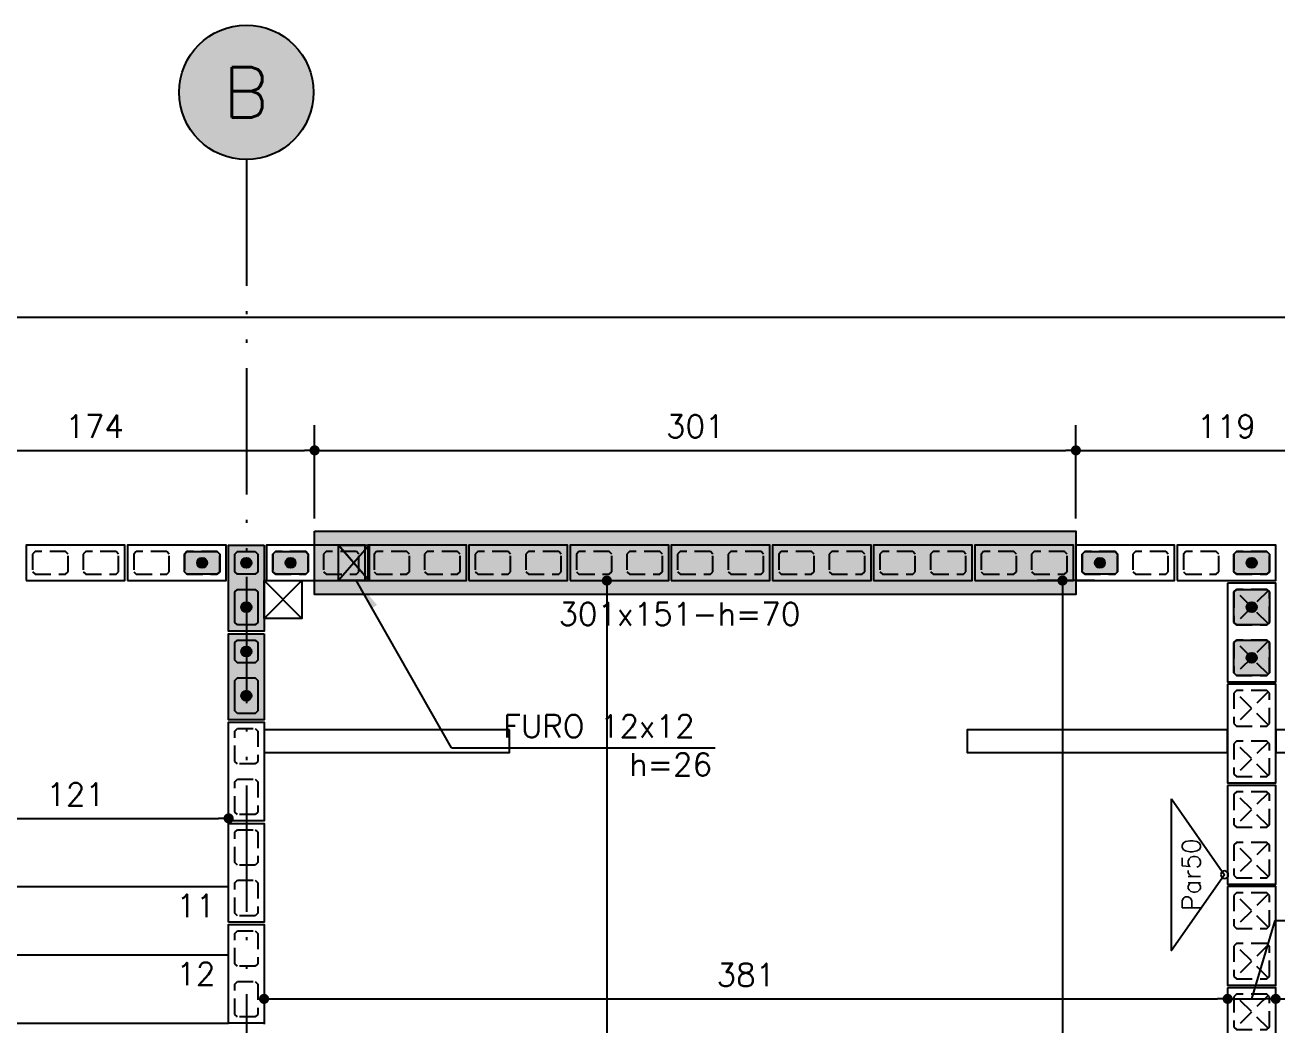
# Model space of a CAD drawing. Extents: x -14651 to 3496, y -7403 to -1290.
# Drawn here: x 2379 to 2874, y -6204.3 to -5808.9 of the extents above; entities that cross this region are included whole.
import ezdxf
from ezdxf.enums import TextEntityAlignment as Align

# ---------------------------------------------------------------- set-up
doc = ezdxf.new("R2010")
doc.units = 0
doc.header["$LTSCALE"] = 25
doc.linetypes.add('DASHED2', pattern=[0.375, 0.25, -0.125])
doc.linetypes.add('ESTILO_TQS_0004', pattern=[3.3, 2, -0.4, 0.05, -0.4, 0.05, -0.4])
for name, color, linetype in [('203', 1, 'DASHED2'), ('213', 252, 'Continuous'), ('241', 2, 'Continuous'), ('247', 50, 'Continuous'), ('248', 100, 'Continuous'), ('ABERTURAS', 53, 'Continuous'), ('ac-furo', 170, 'Continuous'), ('ALVENARIA NÃO ESTRUTURAL', 242, 'Continuous'), ('Arranque', 14, 'Continuous'), ('COTA', 1, 'Continuous'), ('EIXOS', 1, 'ESTILO_TQS_0004'), ('FERRO', 5, 'Continuous'), ('H2', 252, 'Continuous'), ('H4', 254, 'Continuous'), ('IND-EIXOS', 2, 'Continuous'), ('Linha_fina', 1, 'Continuous'), ('Pena_1', 1, 'Continuous'), ('Pena_2', 2, 'Continuous'), ('T1', 2, 'Continuous'), ('TEXT-EIXOS', 3, 'Continuous'), ('TJANELA', 2, 'Continuous'), ('VIGA', 3, 'Continuous')]:
    doc.layers.add(name, color=color, linetype=linetype)
doc.styles.add('COTA', font='romans.shx')
doc.styles.get("Standard").update_dxf_attribs({"font": 'romans.shx'})
doc.styles.add('Texto1', font='romans.shx', dxfattribs={"height": 9})
doc.dimstyles.new('forma', dxfattribs={"dimscale": 5, "dimtxt": 1.8, "dimasz": 0.8, "dimexe": 2, "dimexo": 1, "dimgap": 1, "dimtad": 1, "dimdec": 1, "dimzin": 9, "dimtxsty": 'COTA', "dimblk1": 'DOT', "dimblk2": 'DOT', "dimsah": 1, "dimcen": 0, "dimdle": 1, "dimclrd": 256, "dimclre": 256, "dimclrt": 2, "dimadec": 0, "dimazin": 0, "dimtfac": 1, "dimtdec": 0, "dimtmove": 0, "dimatfit": 3, "dimfxl": 1, "dimtolj": 1, "dimtzin": 0, "dimarcsym": 0})

# ---------------------------------------------------------------- blocks, each defined once
blk = doc.blocks.new('P4015', base_point=(5842102.11612, -8124149.02973))
blk.add_lwpolyline([(5842082.61612, -8124156.02973), (5842121.61612, -8124156.02973), (5842121.61612, -8124142.02973), (5842082.61612, -8124142.02973), (5842082.61612, -8124156.02973)])
at = {"color": 1, "linetype": 'DASHED2'}
for points in [[(5842085.11612, -8124152.52973), (5842086.11612, -8124153.52973), (5842098.11612, -8124153.52973), (5842099.11612, -8124152.52973), (5842099.11612, -8124145.52973), (5842098.11612, -8124144.52973), (5842086.11612, -8124144.52973), (5842085.11612, -8124145.52973), (5842085.11612, -8124152.52973)], [(5842105.11612, -8124152.52973), (5842106.11612, -8124153.52973), (5842118.11612, -8124153.52973), (5842119.11612, -8124152.52973), (5842119.11612, -8124145.52973), (5842118.11612, -8124144.52973), (5842106.11612, -8124144.52973), (5842105.11612, -8124145.52973), (5842105.11612, -8124152.52973)]]:
    blk.add_lwpolyline(points, dxfattribs=at)
blk = doc.blocks.new('P3515')
at = {"layer": '248'}
h = blk.add_hatch(color=100, dxfattribs=at)
h.paths.add_polyline_path([(17, 7), (-17, 7), (-17, -7), (17, -7)])
h.paths.add_polyline_path([(-5.5, -3.5), (-6.5, -4.5), (-13.5, -4.5), (-14.5, -3.5), (-14.5, 3.5), (-13.5, 4.5), (-6.5, 4.5), (-5.5, 3.5)], flags=16)
h.paths.add_polyline_path([(0.5, 3.5), (1.5, 4.5), (13.5, 4.5), (14.5, 3.5), (14.5, -3.5), (13.5, -4.5), (1.5, -4.5), (0.5, -3.5)], flags=16)
blk.add_lwpolyline([(-17, -7), (17, -7), (17, 7), (-17, 7), (-17, -7)])
at = {"color": 1, "linetype": 'DASHED2'}
for points in [[(-14.5, -3.5), (-13.5, -4.5), (-6.5, -4.5), (-5.5, -3.5), (-5.5, 3.5), (-6.5, 4.5), (-13.5, 4.5), (-14.5, 3.5), (-14.5, -3.5)], [(0.5, -3.5), (1.5, -4.5), (13.5, -4.5), (14.5, -3.5), (14.5, 3.5), (13.5, 4.5), (1.5, 4.5), (0.5, 3.5), (0.5, -3.5)]]:
    blk.add_lwpolyline(points, dxfattribs=at)
blk = doc.blocks.new('P4020')
blk.add_lwpolyline([(-19.5, -9.5), (19.5, -9.5), (19.5, 9.5), (-19.5, 9.5), (-19.5, -9.5)])
at = {"color": 1, "linetype": 'DASHED2'}
for points in [[(-17, -6), (-16, -7), (-4, -7), (-3, -6), (-3, 6), (-4, 7), (-16, 7), (-17, 6), (-17, -6)], [(3, -6), (4, -7), (16, -7), (17, -6), (17, 6), (16, 7), (4, 7), (3, 6), (3, -6)]]:
    blk.add_lwpolyline(points, dxfattribs=at)
at = {"layer": '203', "color": 253}
for p, q in [((-16.5, 6.5), (-3.5, -6.5)), ((-3.5, 6.5), (-16.5, -6.5)), ((16.5, 6.5), (3.5, -6.5)), ((3.5, 6.5), (16.5, -6.5))]:
    blk.add_line(p, q, dxfattribs=at)
blk = doc.blocks.new('GR-1409')
at = {"layer": '213'}
h = blk.add_hatch(color=256, dxfattribs=at)
h.paths.add_polyline_path([(-6, 4.5), (-7, 3.5), (-7, -3.5), (-6, -4.5), (6, -4.5), (7, -3.5), (7, 3.5), (6, 4.5)])
h.paths.add_polyline_path([(-2, 0, 1), (2, 0, 1)], flags=16)
at = {"layer": 'Arranque'}
blk.add_hatch(color=256, dxfattribs=at).paths.add_polyline_path([(-2, 0, 1), (2, 0, 1)])
at = {"layer": '213'}
blk.add_lwpolyline([(-7, 3.5), (-6, 4.5), (6, 4.5), (7, 3.5), (7, -3.5), (6, -4.5), (-6, -4.5), (-7, -3.5), (-7, 3.5)], dxfattribs=at)
at = {"layer": 'FERRO', "linetype": 'Continuous'}
blk.add_circle((0, 0), 2, dxfattribs=at)
blk = doc.blocks.new('GR-0909')
at = {"layer": '213'}
h = blk.add_hatch(color=256, dxfattribs=at)
h.paths.add_polyline_path([(3.5, -4.5), (4.5, -3.5), (4.500001, 3.5), (3.500001, 4.5), (-3.499999, 4.5), (-4.499999, 3.5), (-4.5, -3.5), (-3.5, -4.5)])
h.paths.add_polyline_path([(-2, 0, -1), (2, 0, -1)], flags=16)
at = {"layer": 'Arranque'}
blk.add_hatch(color=256, dxfattribs=at).paths.add_polyline_path([(2, 0, 1), (-2, 0, 1)])
at = {"layer": '213'}
blk.add_lwpolyline([(3.500001, 4.5), (4.500001, 3.5), (4.5, -3.5), (3.5, -4.5), (-3.5, -4.5), (-4.5, -3.5), (-4.499999, 3.5), (-3.499999, 4.5), (3.500001, 4.5)], dxfattribs=at)
at = {"layer": 'FERRO', "linetype": 'Continuous'}
blk.add_circle((0, 0), 2, dxfattribs=at)
blk = doc.blocks.new('GR-1414')
at = {"layer": '213'}
h = blk.add_hatch(color=256, dxfattribs=at)
h.paths.add_polyline_path([(6, -7), (7, -6), (7, 6), (6, 7), (-6, 7), (-7, 6), (-7, -6), (-6, -7)])
h.paths.add_polyline_path([(2, 0, 1), (-2, 0, 1)], flags=16)
at = {"layer": 'Arranque'}
blk.add_hatch(color=256, dxfattribs=at).paths.add_polyline_path([(2, 0, 1), (-2, 0, 1)])
at = {"layer": '213'}
for p, q in [((-7, 6), (-6, 7)), ((-7, -6), (-7, 6)), ((-6, 7), (6, 7)), ((6, 7), (7, 6)), ((7, 6), (7, -6)), ((-6, -7), (-7, -6)), ((6, -7), (-6, -7)), ((7, -6), (6, -7))]:
    blk.add_line(p, q, dxfattribs=at)
at = {"layer": 'FERRO', "linetype": 'Continuous'}
blk.add_circle((0, 0), 2, dxfattribs=at)
blk = doc.blocks.new('_IDNPAR_2')
at = {"color": 3}
blk.add_lwpolyline([(1, -0.7), (0, 0), (-1, -0.7)], close=True, dxfattribs=at)
blk.add_circle((0, 0), 0.05, dxfattribs=at)
at = {"layer": '247', "color": 2, "style": 'COTA', "flags": 8}
blk.add_attdef('ID', text='', height=0.24, dxfattribs=at).set_placement((0, -0.438), align=Align.MIDDLE_CENTER)
blk = doc.blocks.new('_Dot')
at = {"color": 0, "linetype": 'ByBlock', "lineweight": -2}
blk.add_line((-0.5, 0), (-1, 0), dxfattribs=at)
at = {"color": 0, "linetype": 'ByBlock', "const_width": 0.5}
blk.add_lwpolyline([(-0.25, 0, 1), (0.25, 0, 1)], format="xyb", close=True, dxfattribs=at)
blk = doc.blocks.new('*D80')
at = {"layer": 'COTA', "lineweight": -2, "transparency": 16777216}
for p, q in [((2319.52, -6004.1), (2319.52, -5967.11)), ((2493.52, -6004.1), (2493.52, -5967.11)), ((2323.52, -5977.11), (2489.52, -5977.11))]:
    blk.add_line(p, q, dxfattribs=at)
at = {"layer": 'Defpoints', "color": 0, "transparency": 16777216}
for p in [(2493.52, -5977.11), (2319.52, -6009.1), (2493.52, -6009.1)]:
    blk.add_point(p, dxfattribs=at)
at = {"layer": 'COTA', "lineweight": -2, "transparency": 16777216, "xscale": 4, "yscale": 4, "zscale": 4, "rotation": 180}
blk.add_blockref('_Dot', (2319.52, -5977.11), dxfattribs=at)
at = {"layer": 'COTA', "lineweight": -2, "transparency": 16777216, "xscale": 4, "yscale": 4, "zscale": 4}
blk.add_blockref('_Dot', (2493.52, -5977.11), dxfattribs=at)
at = {"layer": 'COTA', "color": 2, "transparency": 16777216, "insert": (2406.52, -5967.61), "char_height": 9, "attachment_point": 5, "style": 'COTA'}
blk.add_mtext('\\A1;174 ', dxfattribs=at)
blk = doc.blocks.new('*D81')
at = {"layer": 'COTA', "lineweight": -2, "transparency": 16777216}
for p, q in [((2493.52, -6004.1), (2493.52, -5967.11)), ((2794.52, -6004.1), (2794.52, -5967.11)), ((2497.52, -5977.11), (2790.52, -5977.11))]:
    blk.add_line(p, q, dxfattribs=at)
at = {"layer": 'Defpoints', "color": 0, "transparency": 16777216}
for p in [(2794.52, -5977.11), (2493.52, -6009.1), (2794.52, -6009.1)]:
    blk.add_point(p, dxfattribs=at)
at = {"layer": 'COTA', "lineweight": -2, "transparency": 16777216, "xscale": 4, "yscale": 4, "zscale": 4, "rotation": 180}
blk.add_blockref('_Dot', (2493.52, -5977.11), dxfattribs=at)
at = {"layer": 'COTA', "lineweight": -2, "transparency": 16777216, "xscale": 4, "yscale": 4, "zscale": 4}
blk.add_blockref('_Dot', (2794.52, -5977.11), dxfattribs=at)
at = {"layer": 'COTA', "color": 2, "transparency": 16777216, "insert": (2644.02, -5967.61), "char_height": 9, "attachment_point": 5, "style": 'COTA'}
blk.add_mtext('\\A1;301 ', dxfattribs=at)
blk = doc.blocks.new('*D82')
at = {"layer": 'COTA', "lineweight": -2, "transparency": 16777216}
for p, q in [((2794.52, -6004.1), (2794.52, -5967.11)), ((2913.52, -6004.1), (2913.52, -5967.11)), ((2798.52, -5977.11), (2909.52, -5977.11))]:
    blk.add_line(p, q, dxfattribs=at)
at = {"layer": 'Defpoints', "color": 0, "transparency": 16777216}
for p in [(2913.52, -5977.11), (2794.52, -6009.1), (2913.52, -6009.1)]:
    blk.add_point(p, dxfattribs=at)
at = {"layer": 'COTA', "lineweight": -2, "transparency": 16777216, "xscale": 4, "yscale": 4, "zscale": 4, "rotation": 180}
blk.add_blockref('_Dot', (2794.52, -5977.11), dxfattribs=at)
at = {"layer": 'COTA', "lineweight": -2, "transparency": 16777216, "xscale": 4, "yscale": 4, "zscale": 4}
blk.add_blockref('_Dot', (2913.52, -5977.11), dxfattribs=at)
at = {"layer": 'COTA', "color": 2, "transparency": 16777216, "insert": (2854.02, -5967.61), "char_height": 9, "attachment_point": 5, "style": 'COTA'}
blk.add_mtext('\\A1;119 ', dxfattribs=at)
blk = doc.blocks.new('*D116')
at = {"layer": 'COTA', "lineweight": -2, "transparency": 16777216}
for p, q in [((449.52, -6009.6), (449.52, -5914.5)), ((3258.52, -6009.6), (3258.52, -5914.5)), ((453.52, -5924.5), (3254.52, -5924.5))]:
    blk.add_line(p, q, dxfattribs=at)
at = {"layer": 'Defpoints', "color": 0, "transparency": 16777216}
for p in [(3258.52, -5924.5), (449.52, -6014.6), (3258.52, -6014.6)]:
    blk.add_point(p, dxfattribs=at)
at = {"layer": 'COTA', "lineweight": -2, "transparency": 16777216, "xscale": 4, "yscale": 4, "zscale": 4, "rotation": 180}
blk.add_blockref('_Dot', (449.52, -5924.5), dxfattribs=at)
at = {"layer": 'COTA', "lineweight": -2, "transparency": 16777216, "xscale": 4, "yscale": 4, "zscale": 4}
blk.add_blockref('_Dot', (3258.52, -5924.5), dxfattribs=at)
at = {"layer": 'COTA', "color": 2, "transparency": 16777216, "insert": (1854.02, -5915), "char_height": 9, "attachment_point": 5, "style": 'COTA'}
blk.add_mtext('\\A1;2809 ', dxfattribs=at)
blk = doc.blocks.new('*D125')
at = {"layer": 'COTA', "lineweight": -2, "transparency": 16777216}
for p, q in [((2473.52, -6192.56), (2473.52, -6203.97)), ((2477.52, -6193.97), (2850.52, -6193.97)), ((2854.52, -6194.6), (2854.52, -6203.97))]:
    blk.add_line(p, q, dxfattribs=at)
at = {"layer": 'Defpoints', "color": 0, "transparency": 16777216}
for p in [(2473.52, -6187.56), (2854.52, -6189.6), (2854.52, -6193.97)]:
    blk.add_point(p, dxfattribs=at)
at = {"layer": 'COTA', "lineweight": -2, "transparency": 16777216, "xscale": 4, "yscale": 4, "zscale": 4, "rotation": 180}
blk.add_blockref('_Dot', (2473.52, -6193.97), dxfattribs=at)
at = {"layer": 'COTA', "lineweight": -2, "transparency": 16777216, "xscale": 4, "yscale": 4, "zscale": 4}
blk.add_blockref('_Dot', (2854.52, -6193.97), dxfattribs=at)
at = {"layer": 'COTA', "color": 2, "transparency": 16777216, "insert": (2664.02, -6184.47), "char_height": 9, "attachment_point": 5, "style": 'COTA'}
blk.add_mtext('\\A1;381 ', dxfattribs=at)
blk = doc.blocks.new('*D126')
at = {"layer": 'COTA', "lineweight": -2, "transparency": 16777216}
for p, q in [((2864.02, -6193.97), (2873.32, -6162.97)), ((2873.32, -6162.97), (2896.17, -6162.97)), ((2873.52, -6188.97), (2873.52, -6183.97)), ((2854.52, -6194.6), (2854.52, -6203.97)), ((2858.52, -6193.97), (2869.52, -6193.97))]:
    blk.add_line(p, q, dxfattribs=at)
at = {"layer": 'Defpoints', "color": 0, "transparency": 16777216}
for p in [(2854.52, -6189.6), (2873.52, -6193.97), (2873.52, -6193.97)]:
    blk.add_point(p, dxfattribs=at)
at = {"layer": 'COTA', "lineweight": -2, "transparency": 16777216, "xscale": 4, "yscale": 4, "zscale": 4, "rotation": 180}
blk.add_blockref('_Dot', (2854.52, -6193.97), dxfattribs=at)
at = {"layer": 'COTA', "lineweight": -2, "transparency": 16777216, "xscale": 4, "yscale": 4, "zscale": 4}
blk.add_blockref('_Dot', (2873.52, -6193.97), dxfattribs=at)
at = {"layer": 'COTA', "color": 2, "transparency": 16777216, "insert": (2884.75, -6153.47), "char_height": 9, "attachment_point": 5, "style": 'COTA'}
blk.add_mtext('\\A1;19 ', dxfattribs=at)
blk = doc.blocks.new('*D127')
at = {"layer": 'COTA', "lineweight": -2, "transparency": 16777216}
for p, q in [((2873.52, -6188.97), (2873.52, -6183.97)), ((3244.52, -6188.97), (3244.52, -6183.97)), ((2877.52, -6193.97), (3240.52, -6193.97))]:
    blk.add_line(p, q, dxfattribs=at)
at = {"layer": 'Defpoints', "color": 0, "transparency": 16777216}
for p in [(2873.52, -6193.97), (3244.52, -6193.97), (3244.52, -6193.97)]:
    blk.add_point(p, dxfattribs=at)
at = {"layer": 'COTA', "lineweight": -2, "transparency": 16777216, "xscale": 4, "yscale": 4, "zscale": 4, "rotation": 180}
blk.add_blockref('_Dot', (2873.52, -6193.97), dxfattribs=at)
at = {"layer": 'COTA', "lineweight": -2, "transparency": 16777216, "xscale": 4, "yscale": 4, "zscale": 4}
blk.add_blockref('_Dot', (3244.52, -6193.97), dxfattribs=at)
at = {"layer": 'COTA', "color": 2, "transparency": 16777216, "insert": (3059.02, -6184.47), "char_height": 9, "attachment_point": 5, "style": 'COTA'}
blk.add_mtext('\\A1;371 ', dxfattribs=at)
blk = doc.blocks.new('*D218')
at = {"layer": 'COTA', "lineweight": -2, "transparency": 16777216}
for p, q in [((2605.16, -6028.6), (2619.06, -6028.6)), ((2609.06, -6032.6), (2609.06, -6445.6)), ((2604.52, -6449.6), (2599.06, -6449.6))]:
    blk.add_line(p, q, dxfattribs=at)
at = {"layer": 'Defpoints', "color": 0, "transparency": 16777216}
for p in [(2600.16, -6028.6), (2609.06, -6449.6), (2609.52, -6449.6)]:
    blk.add_point(p, dxfattribs=at)
at = {"layer": 'COTA', "lineweight": -2, "transparency": 16777216, "xscale": 4, "yscale": 4, "zscale": 4}
for p, rotation in [((2609.06, -6028.6), 90), ((2609.06, -6449.6), 270)]:
    blk.add_blockref('_Dot', p, dxfattribs=dict(at, rotation=rotation))
at = {"layer": 'COTA', "color": 2, "transparency": 16777216, "insert": (2599.56, -6239.1), "char_height": 9, "attachment_point": 5, "rotation": 90, "style": 'COTA'}
blk.add_mtext('\\A1;421 ', dxfattribs=at)
blk = doc.blocks.new('*D223')
at = {"layer": 'COTA', "lineweight": -2, "transparency": 16777216}
for p, q in [((2801.84, -6028.6), (2779.23, -6028.6)), ((2789.23, -6032.6), (2789.23, -6495.6)), ((2794.52, -6499.6), (2779.23, -6499.6))]:
    blk.add_line(p, q, dxfattribs=at)
at = {"layer": 'Defpoints', "color": 0, "transparency": 16777216}
for p in [(2806.84, -6028.6), (2789.23, -6499.6), (2799.52, -6499.6)]:
    blk.add_point(p, dxfattribs=at)
at = {"layer": 'COTA', "lineweight": -2, "transparency": 16777216, "xscale": 4, "yscale": 4, "zscale": 4}
for p, rotation in [((2789.23, -6028.6), 90), ((2789.23, -6499.6), 270)]:
    blk.add_blockref('_Dot', p, dxfattribs=dict(at, rotation=rotation))
at = {"layer": 'COTA', "color": 2, "transparency": 16777216, "insert": (2779.73, -6264.1), "char_height": 9, "attachment_point": 5, "rotation": 90, "style": 'COTA'}
blk.add_mtext('\\A1;471 ', dxfattribs=at)
blk = doc.blocks.new('proj-terreo-1')
at = {"layer": 'ALVENARIA NÃO ESTRUTURAL'}
for points in [[(4294.41, 1263.37), (4197.41, 1263.37), (4197.41, 1254.37), (4294.41, 1254.37)], [(4578.41, 1263.37), (4475.41, 1263.37), (4475.41, 1254.37), (4578.41, 1254.37)], [(4694.41, 1263.37), (4597.41, 1263.37), (4597.41, 1254.37), (4694.41, 1254.37)]]:
    blk.add_lwpolyline(points, close=True, dxfattribs=at)
blk = doc.blocks.new('furo 12 x12')
at = {"layer": 'H2'}
for points in [[(-1405.39, -3672.05), (-1399.38, -3665.04), (-1411.38, -3665.04)], [(-1411.38, -3679.04), (-1405.39, -3672.05), (-1411.38, -3665.04)], [(-1399.38, -3679.08), (-1399.38, -3665.04), (-1405.39, -3672.05)], [(-1405.39, -3672.05), (-1411.38, -3679.04), (-1411.38, -3679.08), (-1399.38, -3679.08)]]:
    blk.add_hatch(color=256, dxfattribs=at).paths.add_polyline_path(points)
at = {"layer": 'Pena_2', "ltscale": 0.5}
blk.add_lwpolyline([(-1411.38, -3665.04), (-1399.38, -3665.04), (-1399.38, -3679.08), (-1411.38, -3679.08)], close=True, dxfattribs=at)
at = {"layer": 'VIGA', "ltscale": 0.5}
for p, q in [((-1399.38, -3665.04), (-1411.38, -3679.04)), ((-1399.38, -3679.08), (-1411.38, -3665.04))]:
    blk.add_line(p, q, dxfattribs=at)
blk = doc.blocks.new('ss')
at = {"layer": 'Linha_fina'}
blk.add_solid([(0, 0), (-2.501, -0.287), (-2.499, 0.296)], dxfattribs=at)
blk = doc.blocks.new('*D276')
at = {"layer": 'COTA', "lineweight": -2, "transparency": 16777216}
for p, q in [((2338.52, -6143.6), (2338.52, -6112.61)), ((2459.52, -6129.51), (2459.52, -6112.61)), ((2342.52, -6122.61), (2455.52, -6122.61))]:
    blk.add_line(p, q, dxfattribs=at)
at = {"layer": 'Defpoints', "color": 0, "transparency": 16777216}
for p in [(2459.52, -6122.61), (2459.52, -6134.51), (2338.52, -6148.6)]:
    blk.add_point(p, dxfattribs=at)
at = {"layer": 'COTA', "lineweight": -2, "transparency": 16777216, "xscale": 4, "yscale": 4, "zscale": 4, "rotation": 180}
blk.add_blockref('_Dot', (2338.52, -6122.61), dxfattribs=at)
at = {"layer": 'COTA', "lineweight": -2, "transparency": 16777216, "xscale": 4, "yscale": 4, "zscale": 4}
blk.add_blockref('_Dot', (2459.52, -6122.61), dxfattribs=at)
at = {"layer": 'COTA', "color": 2, "transparency": 16777216, "insert": (2399.02, -6113.11), "char_height": 9, "attachment_point": 5, "style": 'COTA'}
blk.add_mtext('\\A1;121 ', dxfattribs=at)

msp = doc.modelspace()

# ---------------------------------------------------------------- hatches: boundary and pattern name
at = {"layer": 'ABERTURAS', "transparency": 33554457}
msp.add_hatch(color=256, dxfattribs=at).paths.add_polyline_path([(2493.52, -6009.1), (2794.52, -6009.1), (2794.52, -6034.1), (2493.52, -6034.1)])
at = {"layer": 'H4'}
h = msp.add_hatch(color=256, dxfattribs=at)
edge = h.paths.add_edge_path()
edge.add_arc((2466.52, -5835.54), 26.59, 0, 360)

# ---------------------------------------------------------------- linework, layer by layer
at = {"layer": '241'}
for points in [[(2338.52, -6149.6), (2459.52, -6149.6)], [(2338.52, -6176.6), (2459.52, -6176.6)], [(2338.52, -6203.6), (2459.52, -6203.6)]]:
    msp.add_lwpolyline(points, dxfattribs=at)
at = {"layer": 'ABERTURAS'}
msp.add_lwpolyline([(2493.52, -6009.1), (2794.52, -6009.1), (2794.52, -6034.1), (2493.52, -6034.1)], close=True, dxfattribs=at)
at = {"layer": 'ac-furo'}
for p, q in [((2515.02, -6014.6), (2503.02, -6028.6)), ((2503.02, -6014.6), (2515.02, -6028.6)), ((2515.02, -6014.6), (2503.02, -6028.6)), ((2503.02, -6014.6), (2515.02, -6028.6)), ((2515.02, -6014.6), (2503.02, -6028.6)), ((2503.02, -6014.6), (2515.02, -6028.6))]:
    msp.add_line(p, q, dxfattribs=at)
msp.add_lwpolyline([(2503.02, -6014.6), (2515.02, -6014.6), (2515.02, -6028.6), (2503.02, -6028.6)], close=True, dxfattribs=at)
msp.add_lwpolyline([(2503.02, -6014.6), (2515.02, -6014.6), (2515.02, -6028.6), (2503.02, -6028.6)], close=True, dxfattribs=at)
msp.add_lwpolyline([(2503.02, -6014.6), (2515.02, -6014.6), (2515.02, -6028.6), (2503.02, -6028.6)], close=True, dxfattribs=at)
at = {"layer": 'EIXOS'}
msp.add_line((2466.52, -5862.07), (2466.52, -7320.64), dxfattribs=at)
at = {"layer": 'IND-EIXOS'}
msp.add_circle((2466.52, -5835.54), 26.59, dxfattribs=at)
at = {"layer": 'Linha_fina'}
for q in [(2510.01, -6028.63), (2651.89, -6094.73)]:
    msp.add_line((2547.69, -6094.73), q, dxfattribs=at)
at = {"layer": 'Pena_1'}
for points in [[(2473.52, -6028.61), (2488.52, -6028.6), (2488.52, -6043.61), (2473.52, -6043.61), (2473.52, -6028.61)], [(2473.52, -6028.61), (2488.52, -6043.61)], [(2488.52, -6028.61), (2473.52, -6043.61)]]:
    msp.add_lwpolyline(points, dxfattribs=at)

# ---------------------------------------------------------------- block references
for name, p in [('GR-1409', (2449.02, -6021.6)), ('GR-0909', (2466.52, -6021.6)), ('GR-1409', (2484.02, -6021.6)), ('GR-1409', (2804.02, -6021.6)), ('GR-1409', (2864.02, -6021.6)), ('proj-terreo-1', (-1723.89, -7350.97)), ('GR-1414', (2864.02, -6039.1)), ('GR-0909', (2466.52, -6056.6)), ('GR-1414', (2864.02, -6059.1))]:
    msp.add_blockref(name, p)
at = {"rotation": 90}
for p in [(2466.52, -6039.1), (2466.52, -6074.1)]:
    msp.add_blockref('GR-1409', p, dxfattribs=at)
at = {"layer": '241'}
for p in [(2399.02, -6021.6), (2439.02, -6021.6), (2494.02, -6021.6), (2534.02, -6021.6), (2574.02, -6021.6), (2614.02, -6021.6), (2654.02, -6021.6), (2694.02, -6021.6), (2734.02, -6021.6), (2774.02, -6021.6), (2814.02, -6021.6), (2854.02, -6021.6)]:
    msp.add_blockref('P4015', p, dxfattribs=at)
at = {"layer": '241', "xscale": -1}
for name, p, rotation in [('P3515', (2466.52, -6031.6), 90), ('P3515', (2466.52, -6066.6), 90), ('P4015', (2466.52, -6104.1), 270), ('P4015', (2466.52, -6144.1), 270), ('P4015', (2466.52, -6184.1), 270)]:
    msp.add_blockref(name, p, dxfattribs=dict(at, rotation=rotation))
at = {"layer": '241', "rotation": 270}
for p in [(2864.02, -6049.1), (2864.02, -6089.1), (2864.02, -6129.1), (2864.02, -6169.1), (2864.02, -6209.1)]:
    msp.add_blockref('P4020', p, dxfattribs=at)
at = {"layer": '247', "linetype": 'Continuous'}
ref = msp.add_blockref('_IDNPAR_2', (2853.28, -6144.88), dxfattribs=dict(at, xscale=-30, yscale=30, zscale=30, rotation=270))
ref.add_attrib('ID', 'Par50', dxfattribs={"color": 2, "height": 7.2, "rotation": 90, "style": 'COTA', "flags": 8}).set_placement((2840.13, -6144.88), align=Align.MIDDLE_CENTER)
at = {"layer": 'COTA'}
msp.add_blockref('furo 12 x12', (3914.4, -2349.55), dxfattribs=at)
at = {"layer": 'COTA', "xscale": -4.999999999999998, "yscale": 4.999999999999998, "zscale": 4.999999999999998, "rotation": 303.6559025255237}
msp.add_blockref('ss', (2510.01, -6028.63), dxfattribs=at)

# ---------------------------------------------------------------- texts
at = {"layer": 'T1', "style": 'Texto1'}
for s, p in [('FURO 12x12', (2568.16, -6090.69)), ('h=26', (2617.86, -6105.81))]:
    msp.add_text(s, height=9, dxfattribs=at).set_placement(p)
for s, p in [('11', (2446.57, -6161.6, 0.04)), ('12', (2446.57, -6188.6, 0.04))]:
    msp.add_text(s, height=9, dxfattribs=at).set_placement(p, align=Align.CENTER)
at = {"layer": 'TEXT-EIXOS'}
msp.add_text('B', height=20, dxfattribs=at).set_placement((2466.41, -5835.54), align=Align.MIDDLE_CENTER)
at = {"layer": 'TJANELA', "style": 'Texto1'}
msp.add_text('301x151-h=70', height=9, dxfattribs=at).set_placement((2637.77, -6046.29), align=Align.CENTER)

# ---------------------------------------------------------------- dimensions: what is measured, and where the dimension line sits
at = {"layer": 'COTA'}
for base, p1, p2, override, picture, middle in [((3258.52, -5924.5), (449.52, -6014.6), (3258.52, -6014.6), {"dimpost": ' '}, '*D116', (1854.02, -5915)), ((2493.52, -5977.11), (2319.52, -6009.1), (2493.52, -6009.1), {"dimpost": ' ', "dimtmove": 1}, '*D80', (2406.52, -5967.61)), ((2794.52, -5977.11), (2493.52, -6009.1), (2794.52, -6009.1), {"dimpost": ' ', "dimtmove": 1}, '*D81', (2644.02, -5967.61)), ((2913.52, -5977.11), (2794.52, -6009.1), (2913.52, -6009.1), {"dimpost": ' ', "dimtmove": 1}, '*D82', (2854.02, -5967.61)), ((2459.52, -6122.61), (2338.52, -6148.6), (2459.52, -6134.51), {"dimpost": ' ', "dimtmove": 1}, '*D276', (2399.02, -6113.11)), ((2873.52, -6193.97), (2854.52, -6189.6), (2873.52, -6193.97), {"dimpost": ' ', "dimtmove": 1}, '*D126', (2878.32, -6153.47)), ((2854.52, -6193.97), (2473.52, -6187.56), (2854.52, -6189.6), {"dimpost": ' '}, '*D125', (2664.02, -6184.47)), ((3244.52, -6193.97), (2873.52, -6193.97), (3244.52, -6193.97), {"dimpost": ' ', "dimtmove": 1}, '*D127', (3059.02, -6184.47))]:
    dim = msp.add_linear_dim(base=base, p1=p1, p2=p2, dimstyle='forma', override=override, dxfattribs=at)
    dim.commit()
    dim.dimension.update_dxf_attribs({"geometry": picture, "text_midpoint": middle})
for base, p1, p2, picture, middle in [((2609.06, -6449.6), (2600.16, -6028.6), (2609.52, -6449.6), '*D218', (2599.56, -6239.1)), ((2789.23, -6499.6), (2806.84, -6028.6), (2799.52, -6499.6), '*D223', (2779.73, -6264.1))]:
    dim = msp.add_linear_dim(base=base, p1=p1, p2=p2, angle=90, dimstyle='forma', override={"dimpost": ' '}, dxfattribs=at)
    dim.commit()
    dim.dimension.update_dxf_attribs({"geometry": picture, "text_midpoint": middle})

doc.saveas('drawing.dxf')
